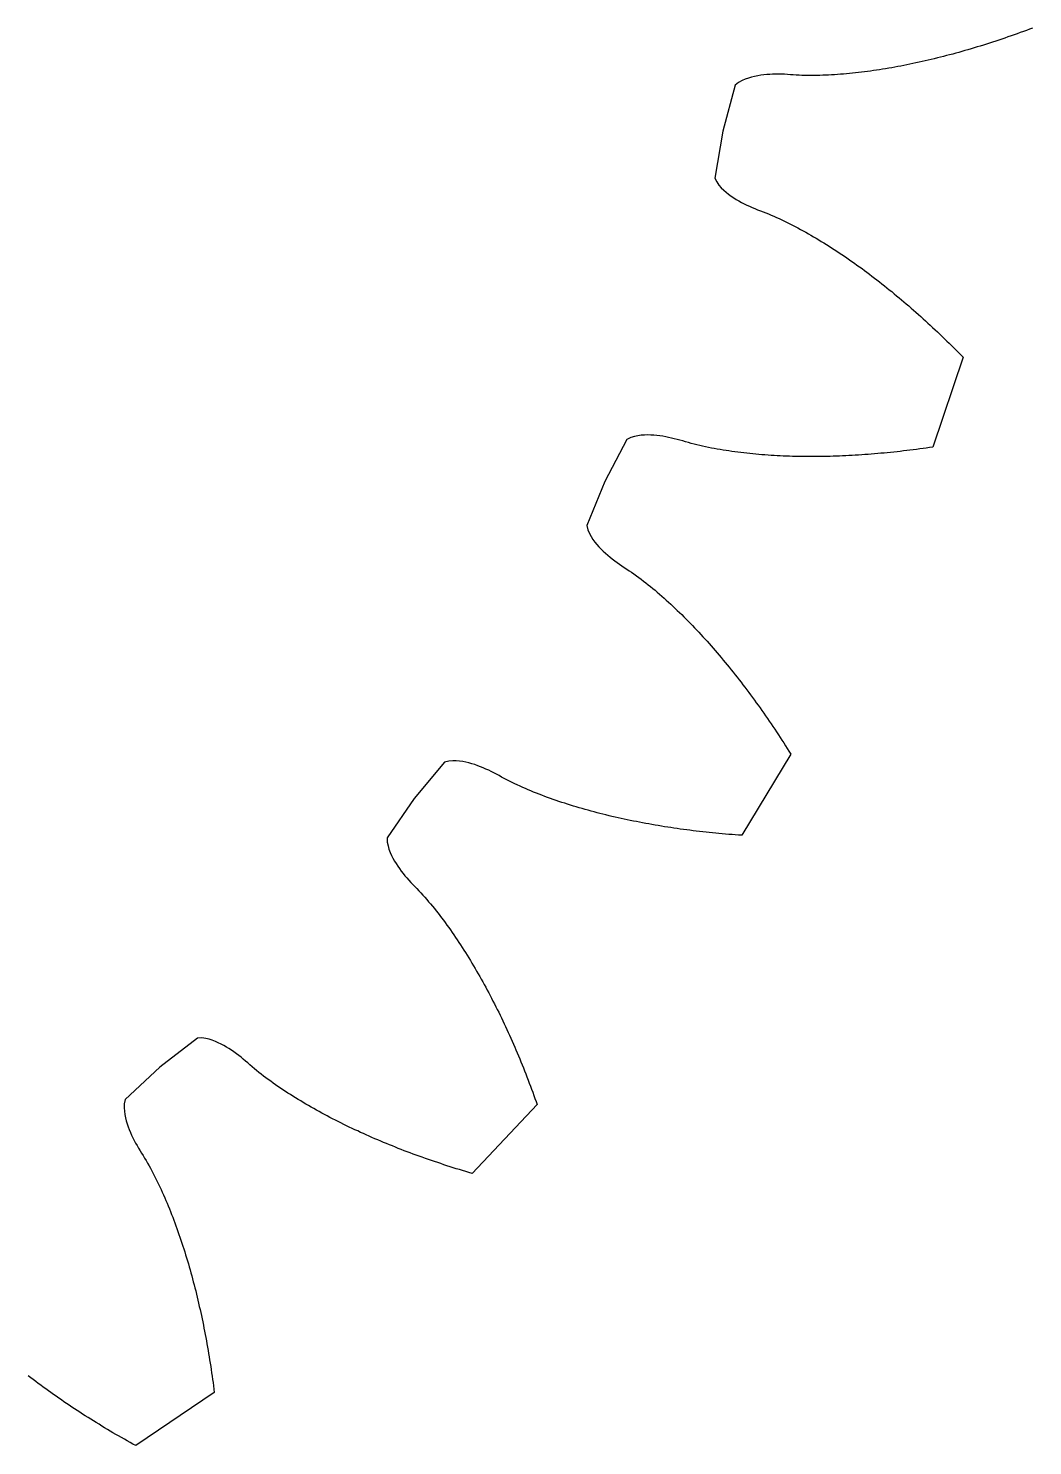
# Model space of a CAD drawing. Header units: millimetres. Extents: x 0 to 584, y -5 to 410.
# Drawn here: x 281.4 to 296.96, y 194.23 to 216.19 of the extents above; entities that cross this region are included whole.
import ezdxf

# ---------------------------------------------------------------- set-up
doc = ezdxf.new("R2010")
doc.units = ezdxf.units.MM
doc.layers.add('Default', color=7, linetype='Continuous')
doc.layers.add('GEAR31', color=7, linetype='Continuous')

# ---------------------------------------------------------------- blocks, each defined once
blk = doc.blocks.new('SE')
at = {"layer": 'GEAR31', "color": 7, "linetype": 'Continuous'}
for p, q in [((296.673, 216.093), (296.626, 216.076)), ((296.721, 216.11), (296.673, 216.093)), ((296.769, 216.127), (296.721, 216.11)), ((296.817, 216.145), (296.769, 216.127)), ((296.865, 216.162), (296.817, 216.145)), ((296.912, 216.18), (296.865, 216.162)), ((296.96, 216.198), (296.912, 216.18)), ((296.006, 215.876), (295.958, 215.862)), ((296.053, 215.89), (296.006, 215.876)), ((296.101, 215.905), (296.053, 215.89)), ((296.149, 215.919), (296.101, 215.905)), ((296.196, 215.934), (296.149, 215.919)), ((296.244, 215.949), (296.196, 215.934)), ((296.292, 215.964), (296.244, 215.949)), ((296.339, 215.98), (296.292, 215.964)), ((296.387, 215.995), (296.339, 215.98)), ((296.435, 216.011), (296.387, 215.995)), ((296.482, 216.027), (296.435, 216.011)), ((296.53, 216.043), (296.482, 216.027)), ((296.578, 216.06), (296.53, 216.043)), ((296.626, 216.076), (296.578, 216.06)), ((295.105, 215.647), (295.058, 215.637)), ((295.152, 215.657), (295.105, 215.647)), ((295.2, 215.667), (295.152, 215.657)), ((295.247, 215.678), (295.2, 215.667)), ((295.294, 215.689), (295.247, 215.678)), ((295.341, 215.7), (295.294, 215.689)), ((295.389, 215.711), (295.341, 215.7)), ((295.436, 215.722), (295.389, 215.711)), ((295.483, 215.734), (295.436, 215.722)), ((295.531, 215.746), (295.483, 215.734)), ((295.578, 215.758), (295.531, 215.746)), ((295.626, 215.77), (295.578, 215.758)), ((295.673, 215.782), (295.626, 215.77)), ((295.721, 215.795), (295.673, 215.782)), ((295.768, 215.808), (295.721, 215.795)), ((295.816, 215.821), (295.768, 215.808)), ((295.863, 215.835), (295.816, 215.821)), ((295.911, 215.848), (295.863, 215.835)), ((295.958, 215.862), (295.911, 215.848)), ((292.603, 215.438), (292.555, 215.423)), ((292.651, 215.449), (292.603, 215.438)), ((292.699, 215.459), (292.651, 215.449)), ((292.746, 215.466), (292.699, 215.459)), ((292.792, 215.472), (292.746, 215.466)), ((292.839, 215.476), (292.792, 215.472)), ((292.885, 215.479), (292.839, 215.476)), ((292.931, 215.482), (292.885, 215.479)), ((292.977, 215.483), (292.931, 215.482)), ((293.023, 215.483), (292.977, 215.483)), ((293.069, 215.482), (293.023, 215.483)), ((293.114, 215.481), (293.069, 215.482)), ((293.159, 215.478), (293.114, 215.481)), ((293.205, 215.475), (293.159, 215.478)), ((293.25, 215.472), (293.205, 215.475)), ((293.295, 215.469), (293.25, 215.472)), ((293.34, 215.467), (293.295, 215.469)), ((293.385, 215.465), (293.34, 215.467)), ((293.431, 215.464), (293.385, 215.465)), ((293.477, 215.463), (293.431, 215.464)), ((293.522, 215.463), (293.477, 215.463)), ((293.568, 215.463), (293.522, 215.463)), ((293.614, 215.463), (293.568, 215.463)), ((293.66, 215.464), (293.614, 215.463)), ((293.706, 215.466), (293.66, 215.464)), ((293.752, 215.467), (293.706, 215.466)), ((293.798, 215.469), (293.752, 215.467)), ((293.844, 215.472), (293.798, 215.469)), ((293.89, 215.475), (293.844, 215.472)), ((293.936, 215.478), (293.89, 215.475)), ((293.982, 215.481), (293.936, 215.478)), ((294.029, 215.485), (293.982, 215.481)), ((294.075, 215.489), (294.029, 215.485)), ((294.121, 215.493), (294.075, 215.489)), ((294.168, 215.498), (294.121, 215.493)), ((294.214, 215.503), (294.168, 215.498)), ((294.261, 215.508), (294.214, 215.503)), ((294.308, 215.513), (294.261, 215.508)), ((294.354, 215.519), (294.308, 215.513)), ((294.401, 215.525), (294.354, 215.519)), ((294.448, 215.532), (294.401, 215.525)), ((294.494, 215.538), (294.448, 215.532)), ((294.541, 215.545), (294.494, 215.538)), ((294.588, 215.552), (294.541, 215.545)), ((294.635, 215.56), (294.588, 215.552)), ((294.682, 215.567), (294.635, 215.56)), ((294.729, 215.575), (294.682, 215.567)), ((294.776, 215.583), (294.729, 215.575)), ((294.823, 215.592), (294.776, 215.583)), ((294.87, 215.6), (294.823, 215.592)), ((294.917, 215.609), (294.87, 215.6)), ((294.964, 215.618), (294.917, 215.609)), ((295.011, 215.628), (294.964, 215.618)), ((295.058, 215.637), (295.011, 215.628)), ((292.35, 215.311), (292.158, 214.6)), ((292.404, 215.354), (292.35, 215.311)), ((292.456, 215.384), (292.404, 215.354)), ((292.506, 215.406), (292.456, 215.384)), ((292.555, 215.423), (292.506, 215.406)), ((292.158, 214.6), (292.034, 213.874)), ((292.034, 213.874), (292.065, 213.813)), ((292.065, 213.813), (292.099, 213.764)), ((292.099, 213.764), (292.135, 213.723)), ((292.135, 213.723), (292.172, 213.686)), ((292.172, 213.686), (292.21, 213.653)), ((292.21, 213.653), (292.249, 213.623)), ((292.249, 213.623), (292.288, 213.594)), ((292.288, 213.594), (292.328, 213.567)), ((292.328, 213.567), (292.368, 213.543)), ((292.368, 213.543), (292.408, 213.519)), ((292.408, 213.519), (292.449, 213.497)), ((292.449, 213.497), (292.49, 213.475)), ((292.49, 213.475), (292.531, 213.455)), ((292.531, 213.455), (292.572, 213.436)), ((292.572, 213.436), (292.614, 213.418)), ((292.614, 213.418), (292.656, 213.4)), ((292.656, 213.4), (292.698, 213.383)), ((292.698, 213.383), (292.74, 213.367)), ((292.74, 213.367), (292.783, 213.351)), ((292.783, 213.351), (292.825, 213.335)), ((292.825, 213.335), (292.867, 213.318)), ((292.867, 213.318), (292.909, 213.3)), ((292.909, 213.3), (292.951, 213.282)), ((292.951, 213.282), (292.992, 213.264)), ((292.992, 213.264), (293.034, 213.245)), ((293.034, 213.245), (293.075, 213.225)), ((293.075, 213.225), (293.117, 213.206)), ((293.117, 213.206), (293.158, 213.186)), ((293.158, 213.186), (293.199, 213.165)), ((293.199, 213.165), (293.24, 213.144)), ((293.24, 213.144), (293.281, 213.123)), ((293.281, 213.123), (293.322, 213.101)), ((293.322, 213.101), (293.363, 213.079)), ((293.363, 213.079), (293.403, 213.057)), ((293.403, 213.057), (293.444, 213.035)), ((293.444, 213.035), (293.484, 213.012)), ((293.484, 213.012), (293.525, 212.989)), ((293.525, 212.989), (293.565, 212.965)), ((293.565, 212.965), (293.605, 212.942)), ((293.605, 212.942), (293.645, 212.918)), ((293.645, 212.918), (293.685, 212.893)), ((293.685, 212.893), (293.725, 212.869)), ((293.725, 212.869), (293.765, 212.844)), ((293.765, 212.844), (293.805, 212.819)), ((293.805, 212.819), (293.845, 212.793)), ((293.845, 212.793), (293.885, 212.768)), ((293.885, 212.768), (293.924, 212.742)), ((293.924, 212.742), (293.964, 212.716)), ((293.964, 212.716), (294.003, 212.689)), ((294.003, 212.689), (294.042, 212.663)), ((294.042, 212.663), (294.082, 212.636)), ((294.082, 212.636), (294.121, 212.609)), ((294.121, 212.609), (294.16, 212.582)), ((294.16, 212.582), (294.199, 212.554)), ((294.199, 212.554), (294.238, 212.526)), ((294.238, 212.526), (294.277, 212.498)), ((294.277, 212.498), (294.316, 212.47)), ((294.316, 212.47), (294.355, 212.441)), ((294.355, 212.441), (294.393, 212.413)), ((294.393, 212.413), (294.432, 212.384)), ((294.432, 212.384), (294.47, 212.355)), ((294.47, 212.355), (294.509, 212.325)), ((294.509, 212.325), (294.547, 212.296)), ((294.547, 212.296), (294.586, 212.266)), ((294.586, 212.266), (294.624, 212.236)), ((294.624, 212.236), (294.662, 212.206)), ((294.662, 212.206), (294.7, 212.175)), ((294.7, 212.175), (294.738, 212.144)), ((294.738, 212.144), (294.776, 212.114)), ((294.776, 212.114), (294.814, 212.082)), ((294.814, 212.082), (294.852, 212.051)), ((294.852, 212.051), (294.89, 212.02)), ((294.89, 212.02), (294.927, 211.988)), ((294.927, 211.988), (294.965, 211.956)), ((294.965, 211.956), (295.002, 211.924)), ((295.002, 211.924), (295.04, 211.892)), ((295.04, 211.892), (295.077, 211.859)), ((295.077, 211.859), (295.115, 211.827)), ((295.115, 211.827), (295.152, 211.794)), ((295.152, 211.794), (295.189, 211.761)), ((295.189, 211.761), (295.226, 211.728)), ((295.226, 211.728), (295.263, 211.694)), ((295.263, 211.694), (295.3, 211.66)), ((295.3, 211.66), (295.337, 211.627)), ((295.337, 211.627), (295.374, 211.593)), ((295.374, 211.593), (295.41, 211.558)), ((295.41, 211.558), (295.447, 211.524)), ((295.447, 211.524), (295.484, 211.489)), ((295.484, 211.489), (295.52, 211.455)), ((295.52, 211.455), (295.557, 211.42)), ((295.557, 211.42), (295.593, 211.385)), ((295.593, 211.385), (295.629, 211.349)), ((295.629, 211.349), (295.666, 211.314)), ((295.666, 211.314), (295.702, 211.278)), ((295.702, 211.278), (295.738, 211.242)), ((295.881, 211.097), (295.412, 209.705)), ((295.738, 211.242), (295.774, 211.206)), ((295.774, 211.206), (295.81, 211.17)), ((295.81, 211.17), (295.845, 211.134)), ((295.845, 211.134), (295.881, 211.097)), ((290.669, 209.823), (290.329, 209.17)), ((290.731, 209.853), (290.669, 209.823)), ((290.788, 209.871), (290.731, 209.853)), ((290.841, 209.882), (290.788, 209.871)), ((290.893, 209.889), (290.841, 209.882)), ((290.943, 209.892), (290.893, 209.889)), ((290.992, 209.893), (290.943, 209.892)), ((291.041, 209.892), (290.992, 209.893)), ((291.088, 209.89), (291.041, 209.892)), ((291.135, 209.885), (291.088, 209.89)), ((291.182, 209.879), (291.135, 209.885)), ((291.228, 209.872), (291.182, 209.879)), ((291.273, 209.865), (291.228, 209.872)), ((291.318, 209.856), (291.273, 209.865)), ((291.363, 209.846), (291.318, 209.856)), ((291.407, 209.835), (291.363, 209.846)), ((291.451, 209.824), (291.407, 209.835)), ((291.495, 209.812), (291.451, 209.824)), ((291.538, 209.8), (291.495, 209.812)), ((291.582, 209.786), (291.538, 209.8)), ((291.625, 209.774), (291.582, 209.786)), ((291.669, 209.762), (291.625, 209.774)), ((291.713, 209.75), (291.669, 209.762)), ((291.757, 209.739), (291.713, 209.75)), ((291.801, 209.729), (291.757, 209.739)), ((291.846, 209.719), (291.801, 209.729)), ((291.891, 209.709), (291.846, 209.719)), ((291.936, 209.7), (291.891, 209.709)), ((291.981, 209.691), (291.936, 209.7)), ((292.026, 209.682), (291.981, 209.691)), ((292.071, 209.674), (292.026, 209.682)), ((292.116, 209.666), (292.071, 209.674)), ((292.162, 209.659), (292.116, 209.666)), ((292.208, 209.652), (292.162, 209.659)), ((292.253, 209.645), (292.208, 209.652)), ((292.299, 209.638), (292.253, 209.645)), ((292.345, 209.632), (292.299, 209.638)), ((292.392, 209.626), (292.345, 209.632)), ((292.438, 209.62), (292.392, 209.626)), ((292.484, 209.614), (292.438, 209.62)), ((292.531, 209.609), (292.484, 209.614)), ((292.577, 209.604), (292.531, 209.609)), ((292.624, 209.6), (292.577, 209.604)), ((292.671, 209.595), (292.624, 209.6)), ((292.718, 209.591), (292.671, 209.595)), ((292.765, 209.587), (292.718, 209.591)), ((292.812, 209.584), (292.765, 209.587)), ((292.859, 209.58), (292.812, 209.584)), ((292.906, 209.577), (292.859, 209.58)), ((292.953, 209.574), (292.906, 209.577)), ((293.001, 209.572), (292.953, 209.574)), ((293.048, 209.569), (293.001, 209.572)), ((293.096, 209.567), (293.048, 209.569)), ((293.144, 209.565), (293.096, 209.567)), ((293.192, 209.564), (293.144, 209.565)), ((293.239, 209.562), (293.192, 209.564)), ((293.287, 209.561), (293.239, 209.562)), ((293.335, 209.56), (293.287, 209.561)), ((293.383, 209.559), (293.335, 209.56)), ((293.432, 209.559), (293.383, 209.559)), ((293.48, 209.558), (293.432, 209.559)), ((293.528, 209.558), (293.48, 209.558)), ((293.577, 209.558), (293.528, 209.558)), ((293.625, 209.559), (293.577, 209.558)), ((293.674, 209.559), (293.625, 209.559)), ((293.722, 209.56), (293.674, 209.559)), ((293.771, 209.561), (293.722, 209.56)), ((293.82, 209.562), (293.771, 209.561)), ((293.869, 209.563), (293.82, 209.562)), ((293.917, 209.565), (293.869, 209.563)), ((293.966, 209.567), (293.917, 209.565)), ((294.015, 209.569), (293.966, 209.567)), ((294.065, 209.571), (294.015, 209.569)), ((294.114, 209.574), (294.065, 209.571)), ((294.163, 209.576), (294.114, 209.574)), ((294.212, 209.579), (294.163, 209.576)), ((294.262, 209.582), (294.212, 209.579)), ((294.311, 209.585), (294.262, 209.582)), ((294.36, 209.589), (294.311, 209.585)), ((294.41, 209.592), (294.36, 209.589)), ((294.46, 209.596), (294.41, 209.592)), ((294.509, 209.6), (294.46, 209.596)), ((294.559, 209.604), (294.509, 209.6)), ((294.609, 209.609), (294.559, 209.604)), ((294.659, 209.613), (294.609, 209.609)), ((294.708, 209.618), (294.659, 209.613)), ((294.758, 209.623), (294.708, 209.618)), ((294.808, 209.628), (294.758, 209.623)), ((294.858, 209.634), (294.808, 209.628)), ((294.909, 209.639), (294.858, 209.634)), ((294.959, 209.645), (294.909, 209.639)), ((295.009, 209.651), (294.959, 209.645)), ((295.059, 209.657), (295.009, 209.651)), ((295.109, 209.664), (295.059, 209.657)), ((295.16, 209.67), (295.109, 209.664)), ((295.21, 209.677), (295.16, 209.67)), ((295.261, 209.684), (295.21, 209.677)), ((295.311, 209.691), (295.261, 209.684)), ((295.362, 209.698), (295.311, 209.691)), ((295.412, 209.705), (295.362, 209.698)), ((290.329, 209.17), (290.051, 208.488)), ((290.051, 208.488), (290.068, 208.421)), ((290.068, 208.421), (290.091, 208.366)), ((290.091, 208.366), (290.118, 208.318)), ((290.118, 208.318), (290.146, 208.274)), ((290.146, 208.274), (290.176, 208.234)), ((290.176, 208.234), (290.207, 208.196)), ((290.207, 208.196), (290.239, 208.159)), ((290.239, 208.159), (290.272, 208.125)), ((290.272, 208.125), (290.306, 208.092)), ((290.306, 208.092), (290.34, 208.061)), ((290.34, 208.061), (290.375, 208.03)), ((290.375, 208.03), (290.411, 208)), ((290.411, 208), (290.446, 207.972)), ((290.446, 207.972), (290.483, 207.944)), ((290.483, 207.944), (290.52, 207.917)), ((290.52, 207.917), (290.557, 207.891)), ((290.557, 207.891), (290.594, 207.865)), ((290.594, 207.865), (290.632, 207.84)), ((290.632, 207.84), (290.67, 207.815)), ((290.67, 207.815), (290.708, 207.79)), ((290.708, 207.79), (290.745, 207.765)), ((290.745, 207.765), (290.782, 207.739)), ((290.782, 207.739), (290.819, 207.712)), ((290.819, 207.712), (290.856, 207.685)), ((290.856, 207.685), (290.893, 207.658)), ((290.893, 207.658), (290.929, 207.63)), ((290.929, 207.63), (290.965, 207.602)), ((290.965, 207.602), (291.001, 207.573)), ((291.001, 207.573), (291.037, 207.544)), ((291.037, 207.544), (291.072, 207.515)), ((291.072, 207.515), (291.108, 207.486)), ((291.108, 207.486), (291.143, 207.456)), ((291.143, 207.456), (291.178, 207.426)), ((291.178, 207.426), (291.213, 207.395)), ((291.213, 207.395), (291.248, 207.365)), ((291.248, 207.365), (291.282, 207.334)), ((291.282, 207.334), (291.317, 207.302)), ((291.317, 207.302), (291.351, 207.271)), ((291.351, 207.271), (291.385, 207.239)), ((291.385, 207.239), (291.419, 207.207)), ((291.419, 207.207), (291.453, 207.175)), ((291.453, 207.175), (291.487, 207.142)), ((291.487, 207.142), (291.521, 207.109)), ((291.521, 207.109), (291.554, 207.076)), ((291.554, 207.076), (291.587, 207.043)), ((291.587, 207.043), (291.621, 207.009)), ((291.621, 207.009), (291.654, 206.975)), ((291.654, 206.975), (291.687, 206.941)), ((291.687, 206.941), (291.719, 206.907)), ((291.719, 206.907), (291.752, 206.873)), ((291.752, 206.873), (291.785, 206.838)), ((291.785, 206.838), (291.817, 206.803)), ((291.817, 206.803), (291.85, 206.768)), ((291.85, 206.768), (291.882, 206.733)), ((291.882, 206.733), (291.914, 206.697)), ((291.914, 206.697), (291.946, 206.661)), ((291.946, 206.661), (291.978, 206.626)), ((291.978, 206.626), (292.009, 206.589)), ((292.009, 206.589), (292.041, 206.553)), ((292.041, 206.553), (292.073, 206.516)), ((292.073, 206.516), (292.104, 206.48)), ((292.104, 206.48), (292.135, 206.443)), ((292.135, 206.443), (292.166, 206.406)), ((292.166, 206.406), (292.197, 206.368)), ((292.197, 206.368), (292.228, 206.331)), ((292.228, 206.331), (292.259, 206.293)), ((292.259, 206.293), (292.29, 206.255)), ((292.29, 206.255), (292.32, 206.217)), ((292.32, 206.217), (292.351, 206.179)), ((292.351, 206.179), (292.381, 206.14)), ((292.381, 206.14), (292.411, 206.101)), ((292.411, 206.101), (292.441, 206.063)), ((292.441, 206.063), (292.471, 206.024)), ((292.471, 206.024), (292.501, 205.984)), ((292.501, 205.984), (292.531, 205.945)), ((292.531, 205.945), (292.561, 205.905)), ((292.561, 205.905), (292.59, 205.866)), ((292.59, 205.866), (292.62, 205.826)), ((292.62, 205.826), (292.649, 205.786)), ((292.649, 205.786), (292.678, 205.745)), ((292.678, 205.745), (292.707, 205.705)), ((292.707, 205.705), (292.736, 205.664)), ((292.736, 205.664), (292.765, 205.623)), ((292.765, 205.623), (292.794, 205.582)), ((292.794, 205.582), (292.822, 205.541)), ((292.822, 205.541), (292.851, 205.5)), ((292.851, 205.5), (292.879, 205.459)), ((292.879, 205.459), (292.908, 205.417)), ((292.908, 205.417), (292.936, 205.375)), ((292.936, 205.375), (292.964, 205.333)), ((292.964, 205.333), (292.992, 205.291)), ((292.992, 205.291), (293.02, 205.249)), ((293.02, 205.249), (293.047, 205.206)), ((293.047, 205.206), (293.075, 205.164)), ((293.075, 205.164), (293.103, 205.121)), ((293.103, 205.121), (293.13, 205.078)), ((293.211, 204.948), (292.454, 203.69)), ((293.13, 205.078), (293.157, 205.035)), ((293.157, 205.035), (293.184, 204.992)), ((293.184, 204.992), (293.211, 204.948)), ((287.847, 204.824), (287.374, 204.26)), ((287.914, 204.84), (287.847, 204.824)), ((287.973, 204.846), (287.914, 204.84)), ((288.028, 204.845), (287.973, 204.846)), ((288.08, 204.84), (288.028, 204.845)), ((288.13, 204.833), (288.08, 204.84)), ((288.178, 204.823), (288.13, 204.833)), ((288.225, 204.812), (288.178, 204.823)), ((288.271, 204.799), (288.225, 204.812)), ((288.316, 204.785), (288.271, 204.799)), ((288.36, 204.769), (288.316, 204.785)), ((288.403, 204.753), (288.36, 204.769)), ((288.446, 204.735), (288.403, 204.753)), ((288.488, 204.717), (288.446, 204.735)), ((288.53, 204.698), (288.488, 204.717)), ((288.571, 204.678), (288.53, 204.698)), ((288.611, 204.657), (288.571, 204.678)), ((288.652, 204.636), (288.611, 204.657)), ((288.691, 204.615), (288.652, 204.636)), ((288.731, 204.593), (288.691, 204.615)), ((288.771, 204.571), (288.731, 204.593)), ((288.811, 204.55), (288.771, 204.571)), ((288.851, 204.529), (288.811, 204.55)), ((288.892, 204.509), (288.851, 204.529)), ((288.933, 204.489), (288.892, 204.509)), ((288.974, 204.47), (288.933, 204.489)), ((289.016, 204.451), (288.974, 204.47)), ((289.058, 204.432), (289.016, 204.451)), ((287.374, 204.26), (286.957, 203.653)), ((289.1, 204.414), (289.058, 204.432)), ((289.142, 204.395), (289.1, 204.414)), ((289.184, 204.378), (289.142, 204.395)), ((289.227, 204.36), (289.184, 204.378)), ((289.27, 204.343), (289.227, 204.36)), ((289.313, 204.326), (289.27, 204.343)), ((289.356, 204.31), (289.313, 204.326)), ((289.4, 204.293), (289.356, 204.31)), ((289.443, 204.277), (289.4, 204.293)), ((289.487, 204.261), (289.443, 204.277)), ((289.531, 204.246), (289.487, 204.261)), ((289.575, 204.231), (289.531, 204.246)), ((289.619, 204.216), (289.575, 204.231)), ((289.664, 204.201), (289.619, 204.216)), ((289.708, 204.186), (289.664, 204.201)), ((289.753, 204.172), (289.708, 204.186)), ((289.798, 204.158), (289.753, 204.172)), ((289.843, 204.144), (289.798, 204.158)), ((289.888, 204.13), (289.843, 204.144)), ((289.934, 204.117), (289.888, 204.13)), ((289.979, 204.104), (289.934, 204.117)), ((290.025, 204.091), (289.979, 204.104)), ((290.071, 204.078), (290.025, 204.091)), ((290.116, 204.065), (290.071, 204.078)), ((290.163, 204.053), (290.116, 204.065)), ((290.209, 204.041), (290.163, 204.053)), ((290.255, 204.029), (290.209, 204.041)), ((290.301, 204.017), (290.255, 204.029)), ((290.348, 204.006), (290.301, 204.017)), ((290.395, 203.994), (290.348, 204.006)), ((290.441, 203.983), (290.395, 203.994)), ((290.488, 203.972), (290.441, 203.983)), ((290.535, 203.962), (290.488, 203.972)), ((290.583, 203.951), (290.535, 203.962)), ((290.63, 203.941), (290.583, 203.951)), ((290.677, 203.931), (290.63, 203.941)), ((290.725, 203.921), (290.677, 203.931)), ((290.773, 203.911), (290.725, 203.921)), ((290.82, 203.902), (290.773, 203.911)), ((290.868, 203.892), (290.82, 203.902)), ((290.916, 203.883), (290.868, 203.892)), ((290.964, 203.874), (290.916, 203.883)), ((291.012, 203.866), (290.964, 203.874)), ((291.061, 203.857), (291.012, 203.866)), ((291.109, 203.849), (291.061, 203.857)), ((291.158, 203.84), (291.109, 203.849)), ((291.206, 203.832), (291.158, 203.84)), ((291.255, 203.824), (291.206, 203.832)), ((291.304, 203.817), (291.255, 203.824)), ((291.353, 203.809), (291.304, 203.817)), ((291.402, 203.802), (291.353, 203.809)), ((291.451, 203.795), (291.402, 203.802)), ((291.5, 203.788), (291.451, 203.795)), ((291.55, 203.781), (291.5, 203.788)), ((286.957, 203.653), (286.959, 203.584)), ((286.959, 203.584), (286.97, 203.526)), ((291.599, 203.775), (291.55, 203.781)), ((291.649, 203.768), (291.599, 203.775)), ((291.698, 203.762), (291.649, 203.768)), ((291.748, 203.756), (291.698, 203.762)), ((291.798, 203.75), (291.748, 203.756)), ((291.848, 203.745), (291.798, 203.75)), ((291.898, 203.739), (291.848, 203.745)), ((291.948, 203.734), (291.898, 203.739)), ((291.998, 203.729), (291.948, 203.734)), ((292.049, 203.724), (291.998, 203.729)), ((292.099, 203.719), (292.049, 203.724)), ((292.15, 203.714), (292.099, 203.719)), ((292.2, 203.71), (292.15, 203.714)), ((292.251, 203.705), (292.2, 203.71)), ((292.302, 203.701), (292.251, 203.705)), ((292.352, 203.697), (292.302, 203.701)), ((292.403, 203.694), (292.352, 203.697)), ((292.454, 203.69), (292.403, 203.694)), ((286.97, 203.526), (286.985, 203.474)), ((286.985, 203.474), (287.003, 203.425)), ((287.003, 203.425), (287.024, 203.378)), ((287.024, 203.378), (287.046, 203.335)), ((287.046, 203.335), (287.069, 203.292)), ((287.069, 203.292), (287.094, 203.251)), ((287.094, 203.251), (287.12, 203.212)), ((287.12, 203.212), (287.147, 203.174)), ((287.147, 203.174), (287.175, 203.136)), ((287.175, 203.136), (287.203, 203.1)), ((287.203, 203.1), (287.232, 203.064)), ((287.232, 203.064), (287.261, 203.029)), ((287.261, 203.029), (287.291, 202.995)), ((287.291, 202.995), (287.322, 202.961)), ((287.322, 202.961), (287.353, 202.928)), ((287.353, 202.928), (287.385, 202.896)), ((287.385, 202.896), (287.416, 202.864)), ((287.416, 202.864), (287.448, 202.831)), ((287.448, 202.831), (287.479, 202.798)), ((287.479, 202.798), (287.51, 202.765)), ((287.51, 202.765), (287.54, 202.731)), ((287.54, 202.731), (287.57, 202.697)), ((287.57, 202.697), (287.6, 202.662)), ((287.6, 202.662), (287.63, 202.627)), ((287.63, 202.627), (287.659, 202.592)), ((287.659, 202.592), (287.688, 202.556)), ((287.688, 202.556), (287.716, 202.52)), ((287.716, 202.52), (287.745, 202.484)), ((287.745, 202.484), (287.773, 202.448)), ((287.773, 202.448), (287.801, 202.411)), ((287.801, 202.411), (287.829, 202.374)), ((287.829, 202.374), (287.856, 202.337)), ((287.856, 202.337), (287.884, 202.299)), ((287.884, 202.299), (287.911, 202.261)), ((287.911, 202.261), (287.938, 202.224)), ((287.938, 202.224), (287.965, 202.185)), ((287.965, 202.185), (287.991, 202.147)), ((287.991, 202.147), (288.017, 202.108)), ((288.017, 202.108), (288.044, 202.069)), ((288.044, 202.069), (288.07, 202.03)), ((288.07, 202.03), (288.095, 201.991)), ((288.095, 201.991), (288.121, 201.952)), ((288.121, 201.952), (288.146, 201.912)), ((288.146, 201.912), (288.172, 201.872)), ((288.172, 201.872), (288.197, 201.832)), ((288.197, 201.832), (288.222, 201.792)), ((288.222, 201.792), (288.246, 201.751)), ((288.246, 201.751), (288.271, 201.71)), ((288.271, 201.71), (288.295, 201.669)), ((288.295, 201.669), (288.319, 201.628)), ((288.319, 201.628), (288.343, 201.587)), ((288.343, 201.587), (288.367, 201.546)), ((288.367, 201.546), (288.391, 201.504)), ((288.391, 201.504), (288.415, 201.462)), ((288.415, 201.462), (288.438, 201.42)), ((288.438, 201.42), (288.461, 201.378)), ((288.461, 201.378), (288.484, 201.336)), ((288.484, 201.336), (288.507, 201.293)), ((288.507, 201.293), (288.53, 201.251)), ((288.53, 201.251), (288.552, 201.208)), ((288.552, 201.208), (288.575, 201.165)), ((288.575, 201.165), (288.597, 201.122)), ((288.597, 201.122), (288.619, 201.079)), ((288.619, 201.079), (288.641, 201.035)), ((288.641, 201.035), (288.663, 200.991)), ((288.663, 200.991), (288.685, 200.948)), ((288.685, 200.948), (288.706, 200.904)), ((288.706, 200.904), (288.727, 200.86)), ((288.727, 200.86), (288.749, 200.815)), ((288.749, 200.815), (288.77, 200.771)), ((288.77, 200.771), (288.791, 200.726)), ((288.791, 200.726), (288.811, 200.682)), ((284.017, 200.549), (283.434, 200.1)), ((284.086, 200.551), (284.017, 200.549)), ((284.145, 200.543), (284.086, 200.551)), ((284.198, 200.531), (284.145, 200.543)), ((284.247, 200.515), (284.198, 200.531)), ((284.295, 200.497), (284.247, 200.515)), ((284.34, 200.477), (284.295, 200.497)), ((288.811, 200.682), (288.832, 200.637)), ((288.832, 200.637), (288.852, 200.592)), ((288.852, 200.592), (288.873, 200.547)), ((288.873, 200.547), (288.893, 200.501)), ((288.893, 200.501), (288.913, 200.456)), ((284.383, 200.456), (284.34, 200.477)), ((284.425, 200.434), (284.383, 200.456)), ((284.466, 200.41), (284.425, 200.434)), ((284.505, 200.385), (284.466, 200.41)), ((284.544, 200.36), (284.505, 200.385)), ((284.582, 200.334), (284.544, 200.36)), ((284.62, 200.306), (284.582, 200.334)), ((284.656, 200.279), (284.62, 200.306)), ((284.692, 200.251), (284.656, 200.279)), ((288.913, 200.456), (288.933, 200.41)), ((288.933, 200.41), (288.952, 200.364)), ((288.952, 200.364), (288.972, 200.319)), ((288.972, 200.319), (288.991, 200.273)), ((288.991, 200.273), (289.011, 200.226)), ((283.434, 200.1), (282.895, 199.597)), ((284.727, 200.222), (284.692, 200.251)), ((284.762, 200.193), (284.727, 200.222)), ((284.796, 200.163), (284.762, 200.193)), ((284.83, 200.133), (284.796, 200.163)), ((284.864, 200.103), (284.83, 200.133)), ((284.899, 200.074), (284.864, 200.103)), ((284.934, 200.045), (284.899, 200.074)), ((289.011, 200.226), (289.03, 200.18)), ((289.03, 200.18), (289.049, 200.134)), ((289.049, 200.134), (289.068, 200.087)), ((289.068, 200.087), (289.086, 200.04)), ((284.969, 200.017), (284.934, 200.045)), ((285.005, 199.989), (284.969, 200.017)), ((285.041, 199.961), (285.005, 199.989)), ((285.078, 199.933), (285.041, 199.961)), ((285.115, 199.906), (285.078, 199.933)), ((285.152, 199.879), (285.115, 199.906)), ((285.189, 199.852), (285.152, 199.879)), ((285.227, 199.826), (285.189, 199.852)), ((289.086, 200.04), (289.105, 199.993)), ((289.105, 199.993), (289.123, 199.946)), ((289.123, 199.946), (289.141, 199.899)), ((289.141, 199.899), (289.16, 199.852)), ((289.16, 199.852), (289.177, 199.805)), ((285.265, 199.799), (285.227, 199.826)), ((285.303, 199.773), (285.265, 199.799)), ((285.341, 199.748), (285.303, 199.773)), ((285.38, 199.722), (285.341, 199.748)), ((285.419, 199.697), (285.38, 199.722)), ((285.458, 199.672), (285.419, 199.697)), ((285.497, 199.647), (285.458, 199.672)), ((285.537, 199.622), (285.497, 199.647)), ((285.577, 199.598), (285.537, 199.622)), ((289.177, 199.805), (289.195, 199.757)), ((289.195, 199.757), (289.213, 199.709)), ((289.213, 199.709), (289.231, 199.661)), ((289.231, 199.661), (289.248, 199.614)), ((289.248, 199.614), (289.265, 199.565)), ((282.883, 199.529), (282.88, 199.47)), ((282.88, 199.47), (282.885, 199.415)), ((282.895, 199.597), (282.883, 199.529)), ((282.885, 199.415), (282.892, 199.364)), ((285.617, 199.574), (285.577, 199.598)), ((285.657, 199.55), (285.617, 199.574)), ((285.697, 199.526), (285.657, 199.55)), ((285.738, 199.502), (285.697, 199.526)), ((285.779, 199.479), (285.738, 199.502)), ((285.82, 199.456), (285.779, 199.479)), ((285.861, 199.433), (285.82, 199.456)), ((285.902, 199.41), (285.861, 199.433)), ((285.944, 199.387), (285.902, 199.41)), ((289.282, 199.517), (288.272, 198.451)), ((289.265, 199.565), (289.282, 199.517)), ((282.892, 199.364), (282.902, 199.314)), ((282.902, 199.314), (282.914, 199.267)), ((282.914, 199.267), (282.928, 199.22)), ((282.928, 199.22), (282.943, 199.175)), ((282.943, 199.175), (282.96, 199.131)), ((285.986, 199.365), (285.944, 199.387)), ((286.028, 199.342), (285.986, 199.365)), ((286.07, 199.32), (286.028, 199.342)), ((286.112, 199.298), (286.07, 199.32)), ((286.155, 199.277), (286.112, 199.298)), ((286.197, 199.255), (286.155, 199.277)), ((286.24, 199.234), (286.197, 199.255)), ((286.283, 199.212), (286.24, 199.234)), ((286.326, 199.191), (286.283, 199.212)), ((286.37, 199.17), (286.326, 199.191)), ((282.96, 199.131), (282.978, 199.088)), ((282.978, 199.088), (282.997, 199.045)), ((282.997, 199.045), (283.017, 199.004)), ((283.017, 199.004), (283.037, 198.963)), ((283.037, 198.963), (283.059, 198.922)), ((286.413, 199.15), (286.37, 199.17)), ((286.457, 199.129), (286.413, 199.15)), ((286.501, 199.109), (286.457, 199.129)), ((286.545, 199.088), (286.501, 199.109)), ((286.589, 199.068), (286.545, 199.088)), ((286.633, 199.048), (286.589, 199.068)), ((286.677, 199.029), (286.633, 199.048)), ((286.722, 199.009), (286.677, 199.029)), ((286.767, 198.99), (286.722, 199.009)), ((286.812, 198.97), (286.767, 198.99)), ((286.857, 198.951), (286.812, 198.97)), ((283.059, 198.922), (283.081, 198.882)), ((283.081, 198.882), (283.103, 198.843)), ((283.103, 198.843), (283.127, 198.804)), ((283.127, 198.804), (283.15, 198.765)), ((283.15, 198.765), (283.175, 198.727)), ((286.902, 198.932), (286.857, 198.951)), ((286.947, 198.914), (286.902, 198.932)), ((286.993, 198.895), (286.947, 198.914)), ((287.038, 198.877), (286.993, 198.895)), ((287.084, 198.858), (287.038, 198.877)), ((287.13, 198.84), (287.084, 198.858)), ((287.176, 198.822), (287.13, 198.84)), ((287.222, 198.804), (287.176, 198.822)), ((287.269, 198.787), (287.222, 198.804)), ((287.315, 198.769), (287.269, 198.787)), ((287.362, 198.752), (287.315, 198.769)), ((287.409, 198.735), (287.362, 198.752)), ((287.455, 198.718), (287.409, 198.735)), ((283.175, 198.727), (283.198, 198.689)), ((283.198, 198.689), (283.222, 198.65)), ((283.222, 198.65), (283.244, 198.61)), ((283.244, 198.61), (283.267, 198.571)), ((283.267, 198.571), (283.289, 198.531)), ((283.289, 198.531), (283.311, 198.491)), ((287.502, 198.701), (287.455, 198.718)), ((287.55, 198.684), (287.502, 198.701)), ((287.597, 198.667), (287.55, 198.684)), ((287.644, 198.651), (287.597, 198.667)), ((287.692, 198.635), (287.644, 198.651)), ((287.74, 198.619), (287.692, 198.635)), ((287.787, 198.603), (287.74, 198.619)), ((287.835, 198.587), (287.787, 198.603)), ((287.883, 198.571), (287.835, 198.587)), ((287.932, 198.556), (287.883, 198.571)), ((287.98, 198.54), (287.932, 198.556)), ((288.028, 198.525), (287.98, 198.54)), ((288.077, 198.51), (288.028, 198.525)), ((283.311, 198.491), (283.332, 198.45)), ((283.332, 198.45), (283.353, 198.409)), ((283.353, 198.409), (283.373, 198.368)), ((283.373, 198.368), (283.394, 198.327)), ((283.394, 198.327), (283.414, 198.286)), ((288.126, 198.495), (288.077, 198.51)), ((288.174, 198.48), (288.126, 198.495)), ((288.223, 198.466), (288.174, 198.48)), ((288.272, 198.451), (288.223, 198.466)), ((283.414, 198.286), (283.433, 198.244)), ((283.433, 198.244), (283.453, 198.202)), ((283.453, 198.202), (283.472, 198.16)), ((283.472, 198.16), (283.491, 198.118)), ((283.491, 198.118), (283.51, 198.075)), ((283.51, 198.075), (283.528, 198.033)), ((283.528, 198.033), (283.546, 197.99)), ((283.546, 197.99), (283.564, 197.947)), ((283.564, 197.947), (283.582, 197.904)), ((283.582, 197.904), (283.599, 197.86)), ((283.599, 197.86), (283.616, 197.817)), ((283.616, 197.817), (283.633, 197.773)), ((283.633, 197.773), (283.65, 197.729)), ((283.65, 197.729), (283.667, 197.685)), ((283.667, 197.685), (283.683, 197.641)), ((283.683, 197.641), (283.699, 197.596)), ((283.699, 197.596), (283.715, 197.552)), ((283.715, 197.552), (283.73, 197.507)), ((283.73, 197.507), (283.746, 197.462)), ((283.746, 197.462), (283.761, 197.417)), ((283.761, 197.417), (283.776, 197.372)), ((283.776, 197.372), (283.791, 197.327)), ((283.791, 197.327), (283.806, 197.281)), ((283.806, 197.281), (283.82, 197.236)), ((283.82, 197.236), (283.834, 197.19)), ((283.834, 197.19), (283.848, 197.144)), ((283.848, 197.144), (283.862, 197.098)), ((283.862, 197.098), (283.876, 197.052)), ((283.876, 197.052), (283.889, 197.006)), ((283.889, 197.006), (283.902, 196.959)), ((283.902, 196.959), (283.915, 196.913)), ((283.915, 196.913), (283.928, 196.866)), ((283.928, 196.866), (283.941, 196.819)), ((283.941, 196.819), (283.953, 196.772)), ((283.953, 196.772), (283.966, 196.725)), ((283.966, 196.725), (283.978, 196.678)), ((283.978, 196.678), (283.99, 196.631)), ((283.99, 196.631), (284.001, 196.583)), ((284.001, 196.583), (284.013, 196.536)), ((284.013, 196.536), (284.024, 196.488)), ((284.024, 196.488), (284.035, 196.44)), ((284.035, 196.44), (284.046, 196.392)), ((284.046, 196.392), (284.057, 196.344)), ((284.057, 196.344), (284.068, 196.296)), ((284.068, 196.296), (284.078, 196.248)), ((284.078, 196.248), (284.089, 196.2)), ((284.089, 196.2), (284.099, 196.151)), ((284.099, 196.151), (284.109, 196.103)), ((284.109, 196.103), (284.118, 196.054)), ((284.118, 196.054), (284.128, 196.005)), ((284.128, 196.005), (284.137, 195.956)), ((284.137, 195.956), (284.147, 195.907)), ((284.147, 195.907), (284.156, 195.858)), ((284.156, 195.858), (284.165, 195.809)), ((284.165, 195.809), (284.173, 195.759)), ((284.173, 195.759), (284.182, 195.71)), ((284.182, 195.71), (284.19, 195.66)), ((284.19, 195.66), (284.198, 195.611)), ((284.198, 195.611), (284.206, 195.561)), ((284.206, 195.561), (284.214, 195.511)), ((284.214, 195.511), (284.222, 195.461)), ((284.222, 195.461), (284.23, 195.411)), ((281.435, 195.286), (281.396, 195.315)), ((281.473, 195.257), (281.435, 195.286)), ((281.512, 195.227), (281.473, 195.257)), ((281.55, 195.198), (281.512, 195.227)), ((284.23, 195.411), (284.237, 195.361)), ((284.237, 195.361), (284.244, 195.311)), ((284.244, 195.311), (284.251, 195.26)), ((284.251, 195.26), (284.258, 195.21)), ((281.589, 195.169), (281.55, 195.198)), ((281.628, 195.141), (281.589, 195.169)), ((281.668, 195.112), (281.628, 195.141)), ((281.707, 195.083), (281.668, 195.112)), ((281.747, 195.055), (281.707, 195.083)), ((281.787, 195.027), (281.747, 195.055)), ((281.827, 194.998), (281.787, 195.027)), ((284.277, 195.058), (283.062, 194.234)), ((284.258, 195.21), (284.265, 195.159)), ((284.265, 195.159), (284.271, 195.109)), ((284.271, 195.109), (284.277, 195.058)), ((281.867, 194.97), (281.827, 194.998)), ((281.908, 194.942), (281.867, 194.97)), ((281.948, 194.914), (281.908, 194.942)), ((281.989, 194.887), (281.948, 194.914)), ((282.03, 194.859), (281.989, 194.887)), ((282.071, 194.832), (282.03, 194.859)), ((282.112, 194.804), (282.071, 194.832)), ((282.154, 194.777), (282.112, 194.804)), ((282.196, 194.75), (282.154, 194.777)), ((282.237, 194.723), (282.196, 194.75)), ((282.279, 194.696), (282.237, 194.723)), ((282.321, 194.67), (282.279, 194.696)), ((282.364, 194.643), (282.321, 194.67)), ((282.406, 194.616), (282.364, 194.643)), ((282.449, 194.59), (282.406, 194.616)), ((282.492, 194.564), (282.449, 194.59)), ((282.534, 194.538), (282.492, 194.564)), ((282.578, 194.512), (282.534, 194.538)), ((282.621, 194.486), (282.578, 194.512)), ((282.664, 194.46), (282.621, 194.486)), ((282.708, 194.434), (282.664, 194.46)), ((282.752, 194.409), (282.708, 194.434)), ((282.795, 194.384), (282.752, 194.409)), ((282.839, 194.358), (282.795, 194.384)), ((282.884, 194.333), (282.839, 194.358)), ((282.928, 194.308), (282.884, 194.333)), ((282.973, 194.283), (282.928, 194.308)), ((283.017, 194.258), (282.973, 194.283)), ((283.062, 194.234), (283.017, 194.258))]:
    blk.add_line(p, q, dxfattribs=at)

msp = doc.modelspace()

# ---------------------------------------------------------------- block references
at = {"layer": 'Default'}
msp.add_blockref('SE', (0, 0), dxfattribs=at)

doc.saveas('drawing.dxf')
